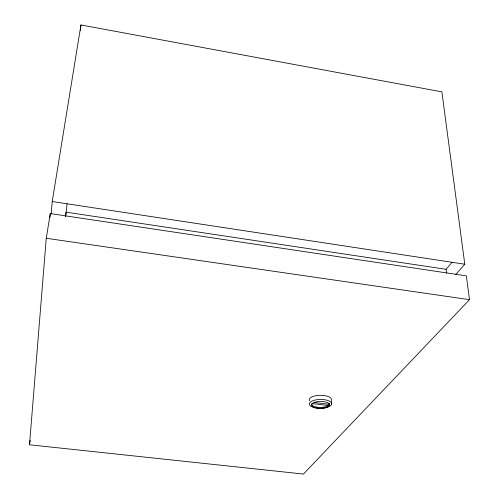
<?xml version="1.0" encoding="UTF-8"?>
<svg xmlns="http://www.w3.org/2000/svg" width="499" height="499" viewBox="0 0 499 499"><rect width="100%" height="100%" fill="white"/><g stroke="black" fill="none" stroke-linecap="round" stroke-linejoin="round"><path stroke-width="0.75" d="M29.497 444.777L46.257 238.273L50.28 213.566L466.334 275.86L469.503 299.681L303.442 474.05L29.497 444.777L30.177 440.305M49.95 217.439L50.28 213.566M51.166 213.934L52.233 201.534L80.95 24.95L441.883 91.866L464.794 264.233L455.55 274.743M80.389 30.377L80.551 28.823M80.713 27.277L80.95 24.95M65.706 216.036L67.072 203.785M65.463 216.635L66.136 212.169L446.069 269.317L452.05 262.299M314.183 402.468L329.352 404.302L329.384 405.331L327.575 407.022A8.957 3.524 -0.6 0 1 317.083 408.194A8.957 3.524 -0.6 0 1 311.626 404.546L313.372 402.836A8.957 3.524 -0.6 0 1 323.963 401.626A8.957 3.524 -0.6 0 1 329.384 405.331L328.267 406.554L328.186 404.159M311.601 403.516L328.236 405.525L327.537 405.993A8.951 3.53 -0.6 0 1 318.162 407.309A8.951 3.53 -0.6 0 1 311.619 404.44M46.257 238.273L469.503 299.681M52.233 201.534L464.794 264.233M446.069 269.317L446.53 273.165M331.66 404.059A11.19 4.416 -0.6 0 0 315.543 399.942A11.19 4.416 -0.6 0 0 314.27 407.583A11.19 4.416 -0.6 0 0 331.66 404.059L331.511 399.949A11.165 4.447 -0.6 0 0 319.522 395.327A11.165 4.447 -0.6 0 0 309.474 400.809M328.373 404.115L328.454 406.429M329.371 403.379A8.951 3.53 -0.6 0 1 329.352 404.302"/></g></svg>
